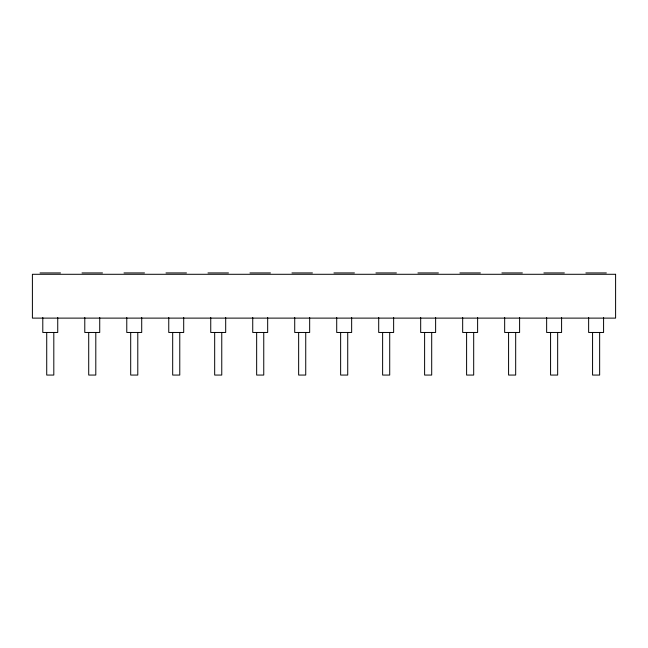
<?xml version="1.0" encoding="UTF-8"?>
<svg xmlns="http://www.w3.org/2000/svg" width="648" height="648" viewBox="0 0 648 648"><rect width="100%" height="100%" fill="white"/><g stroke="black" fill="none" stroke-linecap="round" stroke-linejoin="round"><path stroke-width="0.97" d="M40.03 272.938L60.499 272.938M82.021 272.938L102.489 272.938M124.003 272.938L144.48 272.938M165.993 272.938L186.462 272.938M207.984 272.938L228.452 272.938M249.966 272.938L270.443 272.938M291.956 272.938L312.425 272.938M333.947 272.938L354.416 272.938M375.929 272.938L396.406 272.938M417.92 272.938L438.388 272.938M459.91 272.938L480.379 272.938M501.892 272.938L522.369 272.938M543.883 272.938L564.351 272.938M585.873 272.938L606.342 272.938M603.58 317.544L603.58 332.464L588.635 332.464L588.635 317.544M599.651 332.464L599.651 375.062L592.564 375.062L592.564 332.464M561.589 317.544L561.589 332.464L546.645 332.464L546.645 317.544M557.661 332.464L557.661 375.062L550.573 375.062L550.573 332.464M519.599 317.544L519.599 332.464L504.662 332.464L504.662 317.544M515.678 332.464L515.678 375.062L508.583 375.062L508.583 332.464M477.617 317.544L477.617 332.464L462.672 332.464L462.672 317.544M473.688 332.464L473.688 375.062L466.601 375.062L466.601 332.464M435.626 317.544L435.626 332.464L420.682 332.464L420.682 317.544M431.698 332.464L431.698 375.062L424.61 375.062L424.61 332.464M393.636 317.544L393.636 332.464L378.699 332.464L378.699 317.544M389.715 332.464L389.715 375.062L382.62 375.062L382.62 332.464M351.653 317.544L351.653 332.464L336.709 332.464L336.709 317.544M347.725 332.464L347.725 375.062L340.637 375.062L340.637 332.464M309.663 317.544L309.663 332.464L294.719 332.464L294.719 317.544M305.735 332.464L305.735 375.062L298.647 375.062L298.647 332.464M267.673 317.544L267.673 332.464L252.736 332.464L252.736 317.544M263.752 332.464L263.752 375.062L256.657 375.062L256.657 332.464M225.69 317.544L225.69 332.464L210.746 332.464L210.746 317.544M221.762 332.464L221.762 375.062L214.674 375.062L214.674 332.464M183.7 317.544L183.7 332.464L168.755 332.464L168.755 317.544M179.771 332.464L179.771 375.062L172.684 375.062L172.684 332.464M141.709 317.544L141.709 332.464L126.773 332.464L126.773 317.544M137.789 332.464L137.789 375.062L130.694 375.062L130.694 332.464M99.727 317.544L99.727 332.464L84.783 332.464L84.783 317.544M95.799 332.464L95.799 375.062L88.711 375.062L88.711 332.464M57.737 317.544L57.737 332.464L42.792 332.464L42.792 317.544M53.808 332.464L53.808 375.062L46.721 375.062L46.721 332.464M615.6 274.29L32.4 274.29L32.4 318.119L615.6 318.119L615.6 274.29"/></g></svg>
